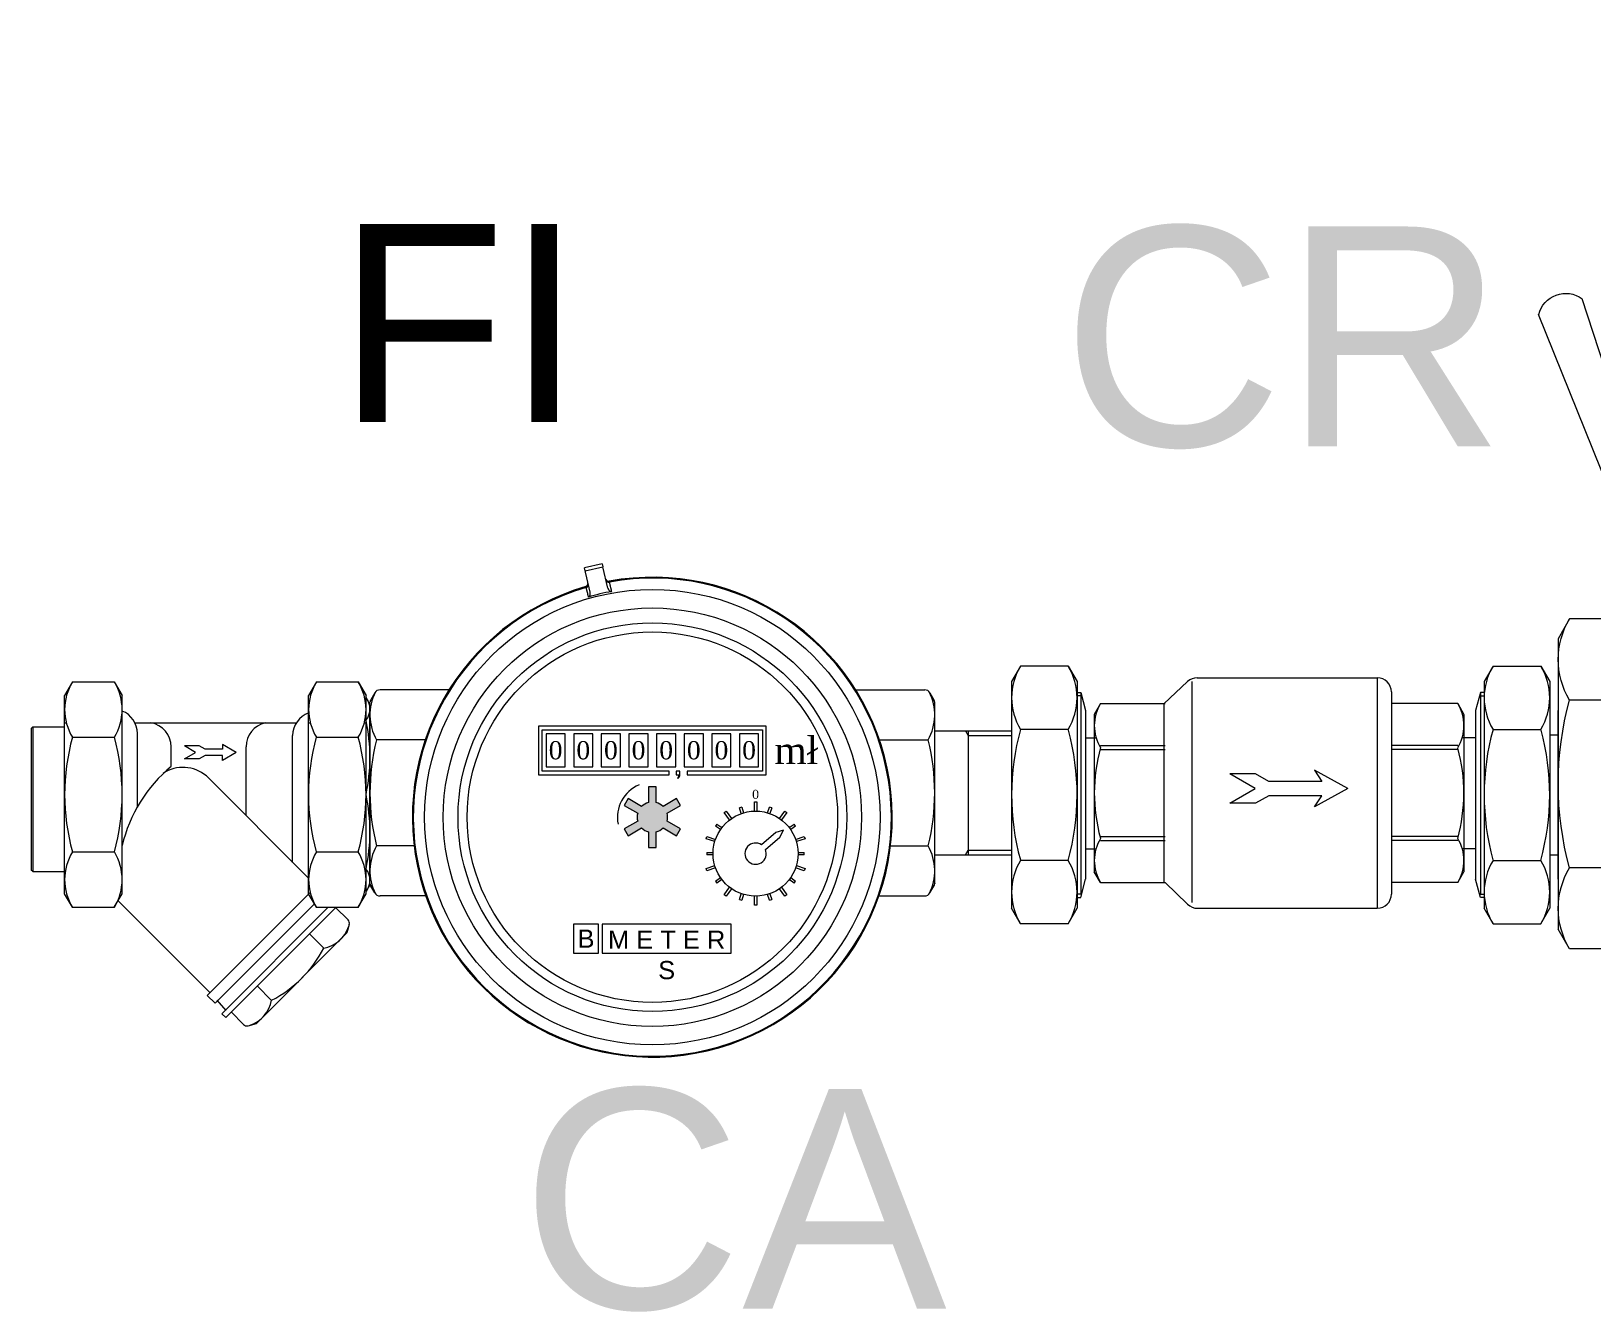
# Model space of a CAD drawing. Header units: millimetres. Extents: x 0 to 53377, y 0 to 36189.
# Drawn here: x 39869 to 40579, y 30109 to 30692 of the extents above; entities that cross this region are included whole.
import ezdxf

# ---------------------------------------------------------------- set-up
doc = ezdxf.new("R2010")
doc.units = ezdxf.units.MM
doc.linetypes.add('AM_ISO08W050', pattern=[18, 12, -1.5, 3, -1.5])
doc.layers.add('SAN-MC-TEXT', color=7, linetype='Continuous')
doc.layers.add('SAN-MC-VALVE', color=7, linetype='Continuous', lineweight=5)
doc.styles.get("Standard").update_dxf_attribs({"font": 'arial.ttf'})

# ---------------------------------------------------------------- blocks, each defined once
blk = doc.blocks.new('filtru')
at = {"layer": 'SAN-MC-VALVE', "linetype": 'Continuous', "lineweight": 5}
for p, q in [((53982.5, 150235.5), (53977.4, 150226.7)), ((53982.5, 150235.5), (54009.7, 150235.5)), ((54009.7, 150235.5), (54014.8, 150226.7)), ((54141.1, 150235.5), (54136.1, 150226.7)), ((54141.1, 150235.5), (54168.3, 150235.5)), ((54168.3, 150235.5), (54173.4, 150226.7)), ((53977.4, 150097.7), (53977.4, 150226.7)), ((54014.8, 150097.7), (54014.8, 150226.7)), ((54136.1, 150097.7), (54136.1, 150226.7)), ((54173.4, 150097.7), (54173.4, 150226.7)), ((54136.1, 150215.3), (54136.1, 150215.3)), ((53956.7, 150206.2), (53955.7, 150205.2)), ((53955.7, 150205.2), (53955.7, 150113.1)), ((53956.7, 150206.2), (53956.7, 150112.1)), ((53956.7, 150206.2), (53977.4, 150206.2)), ((53977.4, 150208.9), (53978.5, 150208.9)), ((54023.1, 150208.9), (54128.1, 150208.9)), ((54136.1, 150208.9), (54137.2, 150208.9)), ((54172.3, 150208.9), (54173.4, 150208.9)), ((53982.5, 150199.5), (54009.7, 150199.5)), ((54024.7, 150154.1), (54024.7, 150202)), ((54125.7, 150118.1), (54125.7, 150200.6)), ((54141.1, 150199.5), (54168.3, 150199.5)), ((54046.7, 150180.6), (54046.7, 150193.3)), ((54095.4, 150148.5), (54095.4, 150193.3)), ((53982.5, 150124.9), (54009.7, 150124.9)), ((54141.1, 150124.9), (54168.3, 150124.9)), ((53956.7, 150112.1), (53955.7, 150113.1)), ((53956.7, 150112.1), (53977.4, 150112.1)), ((53982.5, 150088.9), (53977.4, 150097.7)), ((54009.7, 150088.9), (54014.8, 150097.7)), ((54141.1, 150088.9), (54136.1, 150097.7)), ((54168.3, 150088.9), (54173.4, 150097.7)), ((53982.5, 150088.9), (54009.7, 150088.9)), ((54141.1, 150088.9), (54168.3, 150088.9)), ((54161.7, 150080.7), (54153.5, 150088.8)), ((54102.2, 150013.4), (54161, 150072.2)), ((54162.5, 150077.7), (54161, 150072.2)), ((54145.9, 150062.4), (54136.5, 150071.8)), ((54112, 150028.4), (54102.6, 150037.9)), ((54076.4, 150028.5), (54082.3, 150021.7)), ((54093.7, 150012.7), (54085.6, 150020.9)), ((54096.7, 150011.9), (54102.2, 150013.4))]:
    blk.add_line(p, q, dxfattribs=at)
at = {"layer": 'SAN-MC-VALVE', "lineweight": 5}
for p, q in [((54080, 150194.8), (54080, 150191.7)), ((54089, 150189.6), (54080, 150194.8)), ((54062.6, 150189.6), (54055.4, 150193.8)), ((54065, 150193.8), (54055.4, 150193.8)), ((54055.4, 150185.5), (54062.6, 150189.6)), ((54065, 150185.5), (54055.4, 150185.5)), ((54068.7, 150191.7), (54065, 150193.8)), ((54068.7, 150187.6), (54065, 150185.5)), ((54080, 150191.7), (54068.7, 150191.7)), ((54080, 150187.6), (54068.7, 150187.6)), ((54089, 150189.6), (54080, 150184.4)), ((54080, 150184.4), (54080, 150187.6))]:
    blk.add_line(p, q, dxfattribs=at)
at = {"layer": 'SAN-MC-VALVE', "linetype": 'Continuous', "lineweight": 5}
for points in [[(54136.1, 150107.8), (54069.6, 150174.3)], [(54012, 150093.3), (54072, 150033.3)], [(54137.1, 150098.5), (54070.2, 150031.6), (54075.2, 150026.5), (54139.9, 150091.2)], [(54148.8, 150088.9), (54079.6, 150019.7), (54082.2, 150017.2), (54153.9, 150088.9)]]:
    blk.add_lwpolyline(points, dxfattribs=at)
for centre, radius, start, end in [((54012, 150217.5), 34.6, 148.5878, 211.4122), ((53980.2, 150217.5), 34.6, 328.5878, 31.4122), ((54170.7, 150217.5), 34.6, 148.5878, 211.4122), ((54138.8, 150217.5), 34.6, 328.5878, 31.4122), ((54009.1, 150202), 15.6, 0, 68.7818), ((54141.3, 150200.6), 15.6, 109.3511, 180), ((54030.8, 150193.2), 15.9, 0.5631, 80.4196), ((54111.8, 150193), 16.4, 104.1951, 178.7722), ((54116.9, 150162.2), 139.5, 164.5036, 195.4964), ((53875.3, 150162.2), 139.5, 344.5036, 15.4964), ((54275.5, 150162.2), 139.5, 164.5036, 195.4964), ((54033.9, 150162.2), 139.5, 344.5036, 15.4964), ((54109.5, 150106), 97.5, 130.1157, 166.331), ((54054.5, 150156.6), 23.3, 49.7083, 124.1112), ((54012, 150106.9), 34.6, 148.5878, 211.4122), ((53980.2, 150106.9), 34.6, 328.5878, 31.4122), ((54170.7, 150106.9), 34.6, 148.5878, 211.4122), ((54138.8, 150106.9), 34.6, 328.5878, 31.4122), ((54142, 150083.3), 21.3, 280.6158, 340.6158), ((54159.5, 150078.5), 3.11, 345, 45), ((54075.4, 150099), 79.5, 297.412, 332.588), ((54091.1, 150032.4), 21.3, 289.3842, 349.3842), ((54095.9, 150014.9), 3.11, 225, 285)]:
    blk.add_arc(centre, radius, start, end, dxfattribs=at)
blk = doc.blocks.new('MAN.')
at = {"layer": 'SAN-MC-VALVE', "lineweight": 5}
h = blk.add_hatch(color=1, dxfattribs=at)
edge = h.paths.add_edge_path()
edge.add_arc((-74.8, 422.7), 9.53, 98.3516, 186.7188)
edge.add_line((-84.3, 421.6), (-124.5, 382.1))
edge.add_arc((-123.8, 381.5), 0.929, 140.6187, 317.9808)
edge.add_line((-123.1, 380.9), (-80.4, 417))
edge.add_arc((-78.1, 425.7), 9.05, 255.5699, 348.5337)
edge.add_arc((-55.8, 415.4), 15.9, 101.1321, 147.5393, ccw=False)
edge.add_line((-58.9, 431), (-55.5, 431.9))
edge.add_arc((-56.6, 443.7), 11.8, 275.2597, 355.2629)
edge.add_arc((-59.9, 439.8), 15.3, 10.7132, 69.2213)
edge.add_arc((-56.8, 444.2), 10.3, 76.9038, 172.4916)
edge.add_line((-67, 445.5), (-68.9, 440.5))
edge.add_arc((-86.8, 448.7), 19.7, 302.7102, 335.3468, ccw=False)
for p, q in [((-95.4, 522.4), (-94.1, 515.3)), ((-91, 523.1), (-90, 515.9)), ((-86.5, 523.6), (-85.9, 516.4)), ((-82.1, 523.9), (-81.8, 516.7)), ((-77.6, 524), (-77.6, 509.5)), ((-73.2, 523.9), (-73.5, 516.7)), ((-68.7, 523.6), (-69.4, 516.4)), ((-64.3, 523.1), (-65.3, 515.9)), ((-59.9, 522.4), (-61.2, 515.3)), ((-124.7, 512.2), (-121.2, 505.8)), ((-120.7, 514.2), (-114.4, 501.1)), ((-116.7, 516), (-113.8, 509.4)), ((-112.5, 517.7), (-110, 510.9)), ((-108.3, 519.2), (-106.1, 512.3)), ((-104, 520.4), (-102.1, 513.5)), ((-96.5, 507.4), (-99.7, 521.5)), ((-58.8, 507.4), (-55.5, 521.5)), ((-51.2, 520.4), (-53.2, 513.5)), ((-47, 519.2), (-49.2, 512.3)), ((-42.8, 517.7), (-45.3, 510.9)), ((-38.6, 516), (-41.5, 509.4)), ((-34.6, 514.2), (-40.9, 501.1)), ((-30.6, 512.2), (-34, 505.8)), ((-139.5, 502.4), (-130.5, 491)), ((-136, 505.1), (-131.7, 499.2)), ((-132.3, 507.6), (-128.3, 501.6)), ((-128.6, 510), (-124.8, 503.8)), ((-26.7, 510), (-30.4, 503.8)), ((-23, 507.6), (-26.9, 501.6)), ((-15.7, 502.4), (-24.8, 491)), ((-19.3, 505.1), (-23.6, 499.2)), ((-152.4, 490.1), (-146.9, 485.3)), ((-149.4, 493.4), (-144.1, 488.4)), ((-146.2, 496.5), (-141.2, 491.3)), ((-142.9, 499.5), (-138.2, 494.1)), ((-12.3, 499.5), (-17.1, 494.1)), ((-9, 496.5), (-14, 491.3)), ((-5.9, 493.4), (-11.1, 488.4)), ((-2.9, 490.1), (-8.3, 485.3)), ((-160.5, 479.4), (-154.4, 475.5)), ((-157.9, 483.1), (-152.1, 478.8)), ((-155.2, 486.7), (-143.9, 477.6)), ((-100.2, 484), (-81.9, 431.1)), ((-98.6, 484.9), (-76.2, 433.1)), ((0, 486.7), (-11.4, 477.6)), ((2.7, 483.1), (-3.2, 478.8)), ((5.2, 479.4), (-0.8, 475.5)), ((-167.1, 467.8), (-154, 461.5)), ((-165, 471.8), (-158.7, 468.4)), ((-162.9, 475.7), (-156.6, 472)), ((11.8, 467.8), (-1.3, 461.5)), ((7.6, 475.7), (1.4, 472)), ((9.8, 471.8), (3.4, 468.4)), ((-172, 455.4), (-165.2, 453.2)), ((-170.6, 459.6), (-163.8, 457.1)), ((-168.9, 463.8), (-162.3, 460.9)), ((13.6, 463.8), (7, 460.9)), ((15.3, 459.6), (8.5, 457.1)), ((16.8, 455.4), (9.9, 453.2)), ((-174.4, 446.8), (-160.3, 443.6)), ((-173.3, 451.2), (-166.3, 449.2)), ((19.1, 446.8), (5, 443.6)), ((18.1, 451.2), (11.1, 449.2)), ((-176.5, 433.7), (-169.3, 433)), ((-176, 438.1), (-168.8, 437.1)), ((-175.3, 442.5), (-168.2, 441.2)), ((20, 442.5), (12.9, 441.2)), ((20.7, 438.1), (13.5, 437.1)), ((21.2, 433.7), (14, 433)), ((-176.9, 424.8), (-162.4, 424.8)), ((-176.8, 429.2), (-169.6, 428.9)), ((21.6, 424.8), (7.1, 424.8)), ((21.5, 429.2), (14.3, 428.9)), ((-176.8, 420.3), (-169.6, 420.6)), ((-176.5, 415.9), (-169.3, 416.5)), ((-176, 411.4), (-168.8, 412.4)), ((-64.1, 411.9), (-60.2, 408.3)), ((20.7, 411.4), (13.5, 412.4)), ((21.2, 415.9), (14, 416.5)), ((21.5, 420.3), (14.3, 420.6)), ((-175.3, 407), (-168.2, 408.3)), ((-174.4, 402.7), (-160.3, 405.9)), ((-173.3, 398.4), (-166.3, 400.3)), ((-76.6, 406), (-77, 402.5)), ((19.1, 402.7), (5, 405.9)), ((18.1, 398.4), (11.1, 400.3)), ((20, 407), (12.9, 408.3)), ((-172, 394.1), (-165.2, 396.3)), ((-170.6, 389.9), (-163.8, 392.4)), ((15.3, 389.9), (8.5, 392.4)), ((16.8, 394.1), (9.9, 396.3)), ((-162.3, 388.6), (-168.9, 385.7)), ((-160.5, 384.8), (-167.1, 381.7)), ((-158.7, 381.2), (-165.1, 377.7)), ((-160.5, 384.8), (-153.2, 388.3)), ((5.3, 384.8), (-2.1, 388.3)), ((3.4, 381.2), (9.8, 377.7)), ((5.3, 384.8), (11.8, 381.7)), ((7, 388.6), (13.6, 385.7)), ((-156.6, 377.6), (-162.9, 373.9)), ((-154.5, 374.2), (-160.5, 370.2)), ((-152.1, 370.7), (-157.9, 366.4)), ((-143.9, 371.9), (-155.2, 362.9)), ((-11.4, 371.9), (0, 362.9)), ((-3.2, 370.7), (2.7, 366.4)), ((-0.7, 374.2), (5.3, 370.2)), ((1.4, 377.6), (7.6, 373.9)), ((9, 217.9), (50.5, 345.1)), ((31.4, 209.8), (81.4, 333.9)), ((-95.9, 316.3), (-95.9, 294.2)), ((-95.9, 316.3), (-57.2, 294.2)), ((-57.2, 316.3), (-95.9, 294.2)), ((-57.3, 293.9), (-57.2, 316.3)), ((-96.7, 289.8), (-96.7, 286.3)), ((-96.7, 289.8), (-56.3, 289.8)), ((-95.9, 294.2), (-57.2, 294.2)), ((-92.8, 294.2), (-92.8, 289.8)), ((-60.2, 294.3), (-60.2, 289.8)), ((-56.3, 289.8), (-56.3, 286.3)), ((-99.5, 286.3), (-53.1, 286.3)), ((-99.5, 286.3), (-99.5, 279.1)), ((-53.1, 286.3), (-53.1, 279.1)), ((-99.7, 239), (-99.7, 222)), ((-51.9, 239), (-51.9, 222)), ((-30.1, 178.4), (-30.1, 228.5)), ((-30.1, 217), (-18.4, 217)), ((-10.5, 217.8), (3.2, 213.1)), ((-30.1, 190.1), (-18.4, 190.1)), ((2.6, 194.1), (-10.5, 190.2)), ((-99.7, 182), (-99.7, 165)), ((-51.9, 182), (-51.9, 165)), ((-99.7, 165), (-51.9, 165)), ((-91, 134.8), (-91, 148.1)), ((-60.5, 134.8), (-60.5, 148.1)), ((-104.2, 134.8), (-47.4, 134.8)), ((-94.6, 135.3), (-94.6, 129.9)), ((-57.6, 134.9), (-57.6, 129.6)), ((-97.1, 129.5), (-97.1, 123)), ((-97.1, 129.5), (-55.2, 129.5)), ((-97.1, 123), (-55.2, 123)), ((-55.2, 129.5), (-55.2, 123))]:
    blk.add_line(p, q, dxfattribs=at)
at = {"layer": 'SAN-MC-VALVE', "linetype": 'Continuous', "lineweight": 5}
for p, q in [((-203.9, 117.3), (-212, 103.3)), ((-203.9, 117.3), (-160.4, 117.3)), ((-160.4, 117.3), (-152.3, 103.3)), ((15.9, 117.3), (7.7, 103.3)), ((15.9, 117.3), (59.4, 117.3)), ((59.4, 117.3), (67.5, 103.3)), ((-212, 103.3), (-212, -103.3)), ((-152.3, 103.3), (-152.3, -103.3)), ((7.7, 103.3), (7.7, -103.3)), ((67.5, 103.3), (67.5, -103.3)), ((4.4, 93.3), (0, 76.9)), ((3.6, 90.3), (7.7, 90.3)), ((4.4, 93.3), (4.4, -90.3)), ((7.7, 93.3), (4.4, 93.3)), ((0, 76.9), (0, -76.9)), ((9.3, 75.3), (4.4, 75.3)), ((-203.9, 59.6), (-160.4, 59.6)), ((15.9, 59.6), (59.4, 59.6)), ((-203.9, -59.6), (-160.4, -59.6)), ((15.9, -59.6), (59.4, -59.6)), ((4.4, -93.3), (0, -76.9)), ((9.3, -75.3), (4.4, -75.3)), ((3.6, -90.3), (7.7, -90.3)), ((7.7, -93.3), (4.4, -93.3)), ((-203.9, -117.3), (-212, -103.3)), ((-160.4, -117.3), (-152.3, -103.3)), ((15.9, -117.3), (7.7, -103.3)), ((59.4, -117.3), (67.5, -103.3)), ((-203.9, -117.3), (-160.4, -117.3)), ((15.9, -117.3), (59.4, -117.3))]:
    blk.add_line(p, q, dxfattribs=at)
at = {"layer": 'SAN-MC-VALVE'}
for p, q in [((-109.7, 75.3), (-152.3, 75.3)), ((0, 75.3), (-42.6, 75.3)), ((0, -75.3), (-152.3, -75.3))]:
    blk.add_line(p, q, dxfattribs=at)
at = {"layer": 'SAN-MC-VALVE', "lineweight": 5}
for points in [[(33, 424.8), (32.6, 434.7), (31.3, 444.5), (29.1, 454.2), (26, 463.6), (22.1, 472.8), (17.4, 481.5), (11.9, 489.8), (5.7, 497.6), (-1.2, 504.8), (-8.6, 511.3), (-16.7, 517.1), (-25.2, 522.2), (-34.1, 526.5), (-43.4, 530), (-53, 532.7), (-62.8, 534.4), (-72.7, 535.3), (-82.6, 535.3), (-92.5, 534.4), (-102.3, 532.7), (-111.8, 530), (-121.1, 526.5), (-130.1, 522.2), (-138.6, 517.1), (-146.6, 511.3), (-154.1, 504.8), (-161, 497.6), (-167.2, 489.8), (-172.6, 481.5), (-177.4, 472.8), (-181.3, 463.6), (-184.3, 454.2), (-186.5, 444.5), (-187.9, 434.7), (-188.3, 424.8), (-187.9, 414.8), (-186.5, 405), (-184.3, 395.3), (-181.3, 385.9), (-177.4, 376.7), (-172.6, 368), (-167.2, 359.7), (-161, 351.9), (-154.1, 344.8), (-146.6, 338.2), (-138.6, 332.4), (-130.1, 327.3), (-121.1, 323), (-111.8, 319.5), (-102.3, 316.9), (-92.5, 315.1), (-82.6, 314.2), (-72.7, 314.2), (-62.8, 315.1), (-53, 316.9), (-43.4, 319.5), (-34.1, 323), (-25.2, 327.3), (-16.7, 332.4), (-8.6, 338.2), (-1.2, 344.8), (5.7, 351.9), (11.9, 359.7), (17.4, 368), (22.1, 376.7), (26, 385.9), (29.1, 395.3), (31.3, 405), (32.6, 414.8)], [(-108.2, 271), (-44.4, 271), (-44.4, 279.1), (-108.2, 279.1)]]:
    blk.add_lwpolyline(points, close=True, dxfattribs=at)
for points in [[(-104.4, 271), (-104.4, 239), (-47.2, 239), (-47.2, 271)], [(-18.4, 228.5), (-30.1, 228.5)], [(-15.4, 183.4), (-15.4, 224.5)], [(-99.7, 182), (-104.8, 182), (-104.8, 222), (-99.7, 222)], [(-54, 220.8), (-30.1, 220.8)], [(-15.4, 217.8), (-10.5, 217.8), (-10.5, 190.2), (-15.4, 190.2)], [(-30.1, 185.5), (-54, 185.5)], [(-30.1, 178.4), (-18.4, 178.4)], [(-93.5, 151.4), (-93.5, 162.5), (-58.7, 162.5), (-58.7, 151.4)], [(-104.2, 134.8), (-104.2, 148.1)], [(-98.5, 151.4), (-51.9, 151.4)], [(-47.4, 148.1), (-47.4, 134.8)], [(-94, 123), (-109.7, 75.3)], [(-58.2, 123), (-42.6, 75.3)]]:
    blk.add_lwpolyline(points, dxfattribs=at)
for centre, radius in [((-77.6, 424.8), 106.4), ((-77.6, 424.8), 99.3), ((-75.1, 203.1), 10.7)]:
    blk.add_circle(centre, radius, dxfattribs=at)
for centre, radius, start, end in [((-99.3, 484.2), 0.971, 45.0621, 191.2661), ((-74.6, 425.9), 9.05, 144.4342, 237.398), ((-78.6, 423.8), 9.53, 347.216, 75.5832), ((-92.3, 408.8), 15.9, 349.9965, 36.4037), ((-50, 425.7), 19.7, 191.5746, 224.2112), ((-65.6, 399.3), 11.8, 164.124, 244.1272), ((-65.1, 399.3), 10.3, 325.7682, 61.356), ((-68, 403.8), 15.3, 259.5776, 318.0857), ((62.1, 329.1), 19.8, 13.991, 126.009), ((-75.1, 203.1), 38.9, 26.9874, 53.4243), ((-75.1, 203.1), 38.9, 129.2376, 230.7624), ((-22, 222.8), 6.81, 302.1374, 57.8626), ((-75.8, 288.7), 70.9, 250.3246, 289.6754), ((-47.6, 203.5), 32.1, 335.2225, 24.7775), ((16.3, 203.1), 16.4, 116.3085, 23.6915), ((-22.5, 184.2), 7.17, 305.5529, 54.4471), ((-75.8, 129), 58.1, 65.7479, 114.2521), ((-75.1, 203.1), 38.9, 306.5757, 333.0126), ((-97.6, 143.4), 8.12, 35.5529, 144.4471), ((-75.7, 115), 36.4, 65.2225, 114.7775), ((-53.9, 144), 7.71, 32.1374, 147.8626), ((-76.1, 94), 38.4, 209.1721, 330.8279)]:
    blk.add_arc(centre, radius, start, end, dxfattribs=at)
at = {"layer": 'SAN-MC-VALVE', "linetype": 'Continuous', "lineweight": 5}
for centre, radius, start, end in [((-156.7, 88.5), 55.3, 148.5878, 211.4122), ((-207.6, 88.5), 55.3, 328.5878, 31.4122), ((63.1, 88.5), 55.3, 148.5878, 211.4122), ((12.1, 88.5), 55.3, 328.5878, 31.4122), ((11.1, 0), 223.1, 164.5036, 195.4964), ((-375.4, 0), 223.1, 344.5036, 15.4964), ((230.9, 0), 223.1, 164.5036, 195.4964), ((-155.7, 0), 223.1, 344.5036, 15.4964), ((-156.7, -88.5), 55.3, 148.5878, 211.4122), ((-207.6, -88.5), 55.3, 328.5878, 31.4122), ((63.1, -88.5), 55.3, 148.5878, 211.4122), ((12.1, -88.5), 55.3, 328.5878, 31.4122)]:
    blk.add_arc(centre, radius, start, end, dxfattribs=at)
at = {"layer": 'SAN-MC-VALVE', "lineweight": 5, "attachment_point": 1}
for s, insert, char_height, width in [('{\\fArial|b0|i0|c0|p34;4}', (-114, 494.5), 16.362, 43.501), ('{\\fArial|b0|i0|c0|p34;6}', (-52.2, 493.3), 16.362, 43.501), ('{\\fArial|b0|i0|c0|p34;2}', (-153.4, 453), 16.362, 43.501), ('{\\fArial|b0|i0|c0|p34;8}', (-13.4, 446.1), 16.362, 43.501), ('{\\fArial|b0|i0|c0|p34;0}', (-139.3, 380.2), 16.362, 43.501), ('{\\fArial|b0|i0|c0|p34;mH2O}', (-88.5, 381.4), 8.294, 37.137), ('{\\fArial|b0|i0|c0|p34;10}', (-39.6, 384), 16.362, 43.501), ('{\\fArial|b0|i0|c0|p34;x10=kPa}', (-95.2, 366.8), 8.294, 37.137)]:
    blk.add_mtext(s, dxfattribs=dict(at, insert=insert, char_height=char_height, width=width))

msp = doc.modelspace()

# ---------------------------------------------------------------- hatches: boundary and pattern name
at = {"layer": 'SAN-MC-VALVE', "lineweight": 5}
h = msp.add_hatch(color=5, dxfattribs=at)
h.dxf.hatch_style = 1
h.paths.add_polyline_path([(40164.2, 30339.51), (40162.4, 30342.63), (40156.21, 30339.05, 0.131031), (40153.13, 30340.83), (40153.13, 30347.98), (40149.53, 30347.98), (40149.53, 30340.83, 0.131031), (40146.45, 30339.05), (40140.25, 30342.63), (40138.46, 30339.51), (40144.65, 30335.94, 0.131031), (40144.65, 30332.38), (40138.46, 30328.8), (40140.25, 30325.69), (40146.45, 30329.26, 0.131031), (40149.53, 30327.48), (40149.53, 30320.33), (40153.13, 30320.33), (40153.13, 30327.48, 0.131031), (40156.21, 30329.26), (40162.4, 30325.69), (40164.2, 30328.8), (40158.01, 30332.38, 0.131031), (40158.01, 30335.94)])

# ---------------------------------------------------------------- linework, layer by layer
at = {"layer": 'SAN-MC-VALVE', "color": 7, "linetype": 'AM_ISO08W050', "lineweight": 5}
for q in [(40120.42, 30447.6, 7040), (40128.81, 30448.15, 7040)]:
    msp.add_line((40128.49, 30449.5, 7040), q, dxfattribs=at)
at = {"layer": 'SAN-MC-VALVE', "color": 7, "lineweight": 5}
for p, q in [((40120.74, 30446.25, 7040), (40128.81, 30448.15, 7040)), ((40131.08, 30438.47, 7040), (40128.81, 30448.15, 7040)), ((40123.01, 30436.58, 7040), (40120.42, 30447.6, 7040)), ((40058.78, 30392.14, 7040), (40027.35, 30392.14, 7040)), ((40243.87, 30392.14, 7040), (40275.31, 30392.14, 7040)), ((40022.76, 30303.96, 7040), (40022.76, 30386.47, 7040)), ((40024.95, 30390.76, 7040), (40023.14, 30387.61, 7040)), ((40277.7, 30390.76, 7040), (40279.52, 30387.61, 7040)), ((40279.89, 30303.96, 7040), (40279.89, 30386.47, 7040)), ((40279.89, 30373.42, 7040), (40314.87, 30373.42, 7040)), ((40293.9, 30373.42, 7040), (40295.1, 30371.34, 7040)), ((40295.1, 30373.42, 7040), (40295.1, 30317.01, 7040)), ((40295.1, 30371.34, 7040), (40314.87, 30371.34, 7040)), ((40047.93, 30369.32, 7040), (40025.75, 30369.32, 7040)), ((40254.72, 30369.32, 7040), (40276.9, 30369.32, 7040)), ((40184.07, 30336.26, 7040), (40184.96, 30336.91, 7040)), ((40186.51, 30332.89, 7040), (40184.07, 30336.26, 7040)), ((40184.96, 30336.91, 7040), (40187.41, 30333.54, 7040)), ((40192.02, 30338.77, 7040), (40190.97, 30338.43, 7040)), ((40191.83, 30335.8, 7040), (40190.97, 30338.43, 7040)), ((40192.02, 30338.77, 7040), (40192.88, 30336.14, 7040)), ((40197.78, 30341.07, 7040), (40198.88, 30341.07, 7040)), ((40197.78, 30336.91, 7040), (40197.78, 30341.07, 7040)), ((40198.88, 30341.07, 7040), (40198.88, 30336.91, 7040)), ((40203.78, 30336.14, 7040), (40204.64, 30338.77, 7040)), ((40205.69, 30338.43, 7040), (40204.64, 30338.77, 7040)), ((40205.69, 30338.43, 7040), (40204.83, 30335.8, 7040)), ((40209.25, 30333.54, 7040), (40211.7, 30336.91, 7040)), ((40212.59, 30336.26, 7040), (40210.15, 30332.89, 7040)), ((40211.7, 30336.91, 7040), (40212.59, 30336.26, 7040)), ((40180.76, 30331.02, 7040), (40180.11, 30330.12, 7040)), ((40182.35, 30328.49, 7040), (40180.11, 30330.12, 7040)), ((40180.76, 30331.02, 7040), (40183, 30329.39, 7040)), ((40213.66, 30329.39, 7040), (40215.9, 30331.02, 7040)), ((40216.55, 30330.12, 7040), (40214.31, 30328.49, 7040)), ((40216.55, 30330.12, 7040), (40215.9, 30331.02, 7040)), ((40042.9, 30321.11, 7040), (40025.75, 30321.11, 7040)), ((40175.81, 30324.3, 7040), (40176.15, 30325.36, 7040)), ((40179.76, 30323.02, 7040), (40175.81, 30324.3, 7040)), ((40176.15, 30325.36, 7040), (40180.1, 30324.07, 7040)), ((40216.56, 30324.07, 7040), (40220.51, 30325.36, 7040)), ((40220.85, 30324.3, 7040), (40216.9, 30323.02, 7040)), ((40220.51, 30325.36, 7040), (40220.85, 30324.3, 7040)), ((40259.76, 30321.11, 7040), (40276.9, 30321.11, 7040)), ((40176.21, 30318.12, 7040), (40176.21, 30317.01, 7040)), ((40176.21, 30318.12, 7040), (40178.98, 30318.12, 7040)), ((40178.98, 30317.01, 7040), (40176.21, 30317.01, 7040)), ((40217.68, 30318.12, 7040), (40220.45, 30318.12, 7040)), ((40220.45, 30317.01, 7040), (40217.68, 30317.01, 7040)), ((40220.45, 30317.01, 7040), (40220.45, 30318.12, 7040)), ((40279.89, 30317.01, 7040), (40314.87, 30317.01, 7040)), ((40293.9, 30317.01, 7040), (40295.1, 30319.09, 7040)), ((40295.1, 30319.09, 7040), (40314.87, 30319.09, 7040)), ((40175.81, 30310.83, 7040), (40179.76, 30312.12, 7040)), ((40176.15, 30309.78, 7040), (40175.81, 30310.83, 7040)), ((40180.1, 30311.06, 7040), (40176.15, 30309.78, 7040)), ((40180.11, 30305.01, 7040), (40182.35, 30306.64, 7040)), ((40214.31, 30306.64, 7040), (40216.55, 30305.01, 7040)), ((40220.51, 30309.78, 7040), (40216.56, 30311.06, 7040)), ((40216.9, 30312.12, 7040), (40220.85, 30310.83, 7040)), ((40220.85, 30310.83, 7040), (40220.51, 30309.78, 7040)), ((40024.95, 30299.67, 7040), (40023.14, 30302.83, 7040)), ((40180.11, 30305.01, 7040), (40180.76, 30304.12, 7040)), ((40183, 30305.75, 7040), (40180.76, 30304.12, 7040)), ((40184.07, 30298.88, 7040), (40186.51, 30302.24, 7040)), ((40184.96, 30298.23, 7040), (40184.07, 30298.88, 7040)), ((40187.41, 30301.59, 7040), (40184.96, 30298.23, 7040)), ((40190.97, 30296.7, 7040), (40191.83, 30299.34, 7040)), ((40192.88, 30299, 7040), (40192.02, 30296.36, 7040)), ((40204.64, 30296.36, 7040), (40203.78, 30299, 7040)), ((40204.83, 30299.34, 7040), (40205.69, 30296.7, 7040)), ((40211.7, 30298.23, 7040), (40209.25, 30301.59, 7040)), ((40210.15, 30302.24, 7040), (40212.59, 30298.88, 7040)), ((40212.59, 30298.88, 7040), (40211.7, 30298.23, 7040)), ((40215.9, 30304.12, 7040), (40213.66, 30305.75, 7040)), ((40215.9, 30304.12, 7040), (40216.55, 30305.01, 7040)), ((40277.7, 30299.67, 7040), (40279.52, 30302.83, 7040)), ((40048.18, 30298.29, 7040), (40027.35, 30298.29, 7040)), ((40190.97, 30296.7, 7040), (40192.02, 30296.36, 7040)), ((40197.78, 30294.07, 7040), (40197.78, 30298.22, 7040)), ((40198.88, 30294.07, 7040), (40197.78, 30294.07, 7040)), ((40198.88, 30298.22, 7040), (40198.88, 30294.07, 7040)), ((40204.64, 30296.36, 7040), (40205.69, 30296.7, 7040)), ((40254.48, 30298.29, 7040), (40275.31, 30298.29, 7040))]:
    msp.add_line(p, q, dxfattribs=at)
at = {"layer": 'SAN-MC-VALVE', "linetype": 'Continuous', "lineweight": 5}
for p, q in [((40318.92, 30402.97, 7040), (40314.87, 30395.94, 7040)), ((40340.67, 30402.97, 7040), (40318.92, 30402.97, 7040)), ((40340.67, 30402.97, 7040), (40344.73, 30395.94, 7040)), ((40534.06, 30402.97, 7040), (40530.01, 30395.94, 7040)), ((40534.06, 30402.97, 7040), (40555.81, 30402.97, 7040)), ((40555.81, 30402.97, 7040), (40559.87, 30395.94, 7040)), ((40314.87, 30395.94, 7040), (40314.87, 30292.68, 7040)), ((40344.73, 30395.94, 7040), (40344.73, 30292.68, 7040)), ((40384.14, 30385.79, 7040), (40395.03, 30395.89, 7040)), ((40396.89, 30395.91, 7040), (40396.89, 30295.25, 7040)), ((40399.41, 30397.61, 7040), (40481.37, 30397.61, 7040)), ((40481.37, 30397.61, 7040), (40481.37, 30292.69, 7040)), ((40530.01, 30395.94, 7040), (40530.01, 30292.68, 7040)), ((40559.87, 30395.94, 7040), (40559.87, 30292.68, 7040)), ((40022.77, 30385.5, 7040), (40020.97, 30388.61, 7040)), ((40344.73, 30390.96, 7040), (40346.39, 30390.96, 7040)), ((40346.79, 30389.47, 7040), (40344.73, 30389.47, 7040)), ((40346.39, 30390.96, 7040), (40346.39, 30299.14, 7040)), ((40346.39, 30390.96, 7040), (40348.6, 30382.74, 7040)), ((40355.36, 30385.84, 7040), (40352.55, 30380.96, 7040)), ((40355.33, 30385.79, 7040), (40355.33, 30385.79, 7040)), ((40355.36, 30385.84, 7040), (40384.76, 30385.84, 7040)), ((40384.14, 30385.79, 7040), (40384.14, 30304.52, 7040)), ((40487.81, 30391.17, 7040), (40487.81, 30299.13, 7040)), ((40517.98, 30385.84, 7040), (40487.83, 30385.84, 7040)), ((40517.98, 30385.84, 7040), (40520.8, 30380.96, 7040)), ((40528.34, 30390.96, 7040), (40526.13, 30382.74, 7040)), ((40527.94, 30389.47, 7040), (40530.01, 30389.47, 7040)), ((40528.34, 30390.96, 7040), (40528.34, 30299.14, 7040)), ((40530.01, 30390.96, 7040), (40528.34, 30390.96, 7040)), ((40348.6, 30382.74, 7040), (40348.6, 30305.88, 7040)), ((40352.55, 30380.96, 7040), (40352.55, 30309.34, 7040)), ((40520.8, 30380.96, 7040), (40520.8, 30309.34, 7040)), ((40526.13, 30382.74, 7040), (40526.13, 30305.88, 7040)), ((40563.5, 30382.74, 7040), (40563.5, 30305.88, 7040)), ((40340.67, 30374.12, 7040), (40318.92, 30374.12, 7040)), ((40348.6, 30370.34, 7040), (40353.35, 30370.34, 7040)), ((40526.13, 30370.34, 7040), (40520.23, 30370.34, 7040)), ((40534.06, 30374.12, 7040), (40555.81, 30374.12, 7040)), ((40559.87, 30371.58, 7040), (40563.5, 30371.58, 7040)), ((40355.36, 30366.72, 7040), (40384.76, 30366.72, 7040)), ((40355.36, 30364.93, 7040), (40384.76, 30364.93, 7040)), ((40517.98, 30366.72, 7040), (40487.83, 30366.72, 7040)), ((40517.98, 30364.93, 7040), (40487.83, 30364.93, 7040)), ((40355.36, 30325.37, 7040), (40384.76, 30325.37, 7040)), ((40355.36, 30323.58, 7040), (40384.76, 30323.58, 7040)), ((40517.98, 30325.37, 7040), (40487.83, 30325.37, 7040)), ((40517.98, 30323.58, 7040), (40487.83, 30323.58, 7040)), ((40340.67, 30314.5, 7040), (40318.92, 30314.5, 7040)), ((40348.6, 30319.77, 7040), (40353.3, 30319.77, 7040)), ((40526.13, 30319.77, 7040), (40520.23, 30319.77, 7040)), ((40534.06, 30314.5, 7040), (40555.81, 30314.5, 7040)), ((40559.87, 30317.04, 7040), (40563.5, 30317.04, 7040)), ((40355.36, 30304.46, 7040), (40352.55, 30309.34, 7040)), ((40517.98, 30304.46, 7040), (40520.8, 30309.34, 7040)), ((40022.77, 30303.38, 7040), (40020.97, 30300.27, 7040)), ((40346.79, 30299.14, 7040), (40344.73, 30299.14, 7040)), ((40346.39, 30297.65, 7040), (40348.6, 30305.88, 7040)), ((40355.36, 30304.46, 7040), (40384.76, 30304.46, 7040)), ((40384.76, 30304.46, 7040), (40395.01, 30294.51, 7040)), ((40517.98, 30304.46, 7040), (40487.83, 30304.46, 7040)), ((40528.34, 30297.65, 7040), (40526.13, 30305.88, 7040)), ((40527.94, 30299.14, 7040), (40530.01, 30299.14, 7040)), ((40318.92, 30285.65, 7040), (40314.87, 30292.68, 7040)), ((40340.67, 30285.65, 7040), (40344.73, 30292.68, 7040)), ((40344.73, 30297.65, 7040), (40346.39, 30297.65, 7040)), ((40399.5, 30292.69, 7040), (40481.37, 30292.69, 7040)), ((40530.01, 30297.65, 7040), (40528.34, 30297.65, 7040)), ((40534.06, 30285.65, 7040), (40530.01, 30292.68, 7040)), ((40555.81, 30285.65, 7040), (40559.87, 30292.68, 7040)), ((40340.67, 30285.65, 7040), (40318.92, 30285.65, 7040)), ((40534.06, 30285.65, 7040), (40555.81, 30285.65, 7040))]:
    msp.add_line(p, q, dxfattribs=at)
at = {"layer": 'SAN-MC-VALVE', "lineweight": 5}
for p, q in [((40022.77, 30383.43, 7040), (40022.77, 30305.46, 7040)), ((40425.74, 30347.17, 7040), (40414.21, 30353.83, 7040)), ((40425.99, 30353.83, 7040), (40414.21, 30353.83, 7040)), ((40431.94, 30350.4, 7040), (40425.99, 30353.83, 7040)), ((40456.08, 30350.4, 7040), (40431.94, 30350.4, 7040)), ((40452.71, 30355.5, 7040), (40456.08, 30350.4, 7040)), ((40467.92, 30347.17, 7040), (40452.71, 30355.5, 7040)), ((40414.21, 30340.51, 7040), (40425.74, 30347.17, 7040)), ((40431.94, 30343.95, 7040), (40425.99, 30340.51, 7040)), ((40456.08, 30343.95, 7040), (40431.94, 30343.95, 7040)), ((40467.92, 30347.17, 7040), (40452.71, 30338.85, 7040)), ((40452.71, 30338.85, 7040), (40456.08, 30343.95, 7040)), ((40425.99, 30340.51, 7040), (40414.21, 30340.51, 7040))]:
    msp.add_line(p, q, dxfattribs=at)
at = {"layer": 'SAN-MC-VALVE', "color": 7, "lineweight": 5}
for points in [[(40131.81, 30441.2), (40131.8, 30441.23), (40131.8, 30441.26), (40131.79, 30441.28), (40131.78, 30441.31), (40131.77, 30441.34), (40131.76, 30441.36), (40131.76, 30441.39), (40131.75, 30441.41), (40131.75, 30441.43), (40131.74, 30441.45), (40131.73, 30441.47), (40131.73, 30441.49), (40131.72, 30441.5), (40131.72, 30441.52), (40131.72, 30441.53), (40131.71, 30441.54), (40131.71, 30441.55), (40131.71, 30441.56), (40131.71, 30441.57), (40131.7, 30441.58), (40131.7, 30441.58), (40131.7, 30441.59), (40131.7, 30441.59), (40131.7, 30441.59)], [(40132.83, 30436.87), (40132.78, 30437.06), (40132.74, 30437.24), (40132.66, 30437.6), (40132.61, 30437.78), (40132.53, 30438.14), (40132.45, 30438.5), (40132.4, 30438.68), (40132.32, 30439.04), (40132.28, 30439.22), (40132.23, 30439.4), (40132.19, 30439.58), (40132.15, 30439.76), (40132.07, 30440.12), (40132.02, 30440.3), (40131.94, 30440.66), (40131.81, 30441.2)], [(40121.07, 30439.09), (40121.07, 30439.09), (40121.07, 30439.09), (40121.07, 30439.08), (40121.07, 30439.08), (40121.07, 30439.07), (40121.07, 30439.06), (40121.08, 30439.05), (40121.08, 30439.04), (40121.08, 30439.03), (40121.08, 30439.02), (40121.08, 30439), (40121.09, 30438.99), (40121.09, 30438.97), (40121.09, 30438.95), (40121.1, 30438.93), (40121.1, 30438.91), (40121.11, 30438.88), (40121.11, 30438.86), (40121.12, 30438.83), (40121.12, 30438.81), (40121.13, 30438.78), (40121.13, 30438.75), (40121.14, 30438.72), (40121.14, 30438.69)], [(40121.14, 30438.69), (40121.27, 30438.15), (40121.35, 30437.79), (40121.4, 30437.61), (40121.48, 30437.25), (40121.52, 30437.07), (40121.57, 30436.89), (40121.61, 30436.71), (40121.65, 30436.53), (40121.74, 30436.17), (40121.78, 30435.99), (40121.86, 30435.63), (40121.95, 30435.27), (40121.99, 30435.09), (40122.07, 30434.73), (40122.12, 30434.55), (40122.16, 30434.37)], [(40122.16, 30434.37), (40122.26, 30434.4), (40122.36, 30434.45), (40122.45, 30434.51), (40122.53, 30434.57), (40122.61, 30434.64), (40122.68, 30434.72), (40122.75, 30434.81), (40122.81, 30434.9), (40122.86, 30434.99), (40122.91, 30435.09), (40122.95, 30435.19), (40122.98, 30435.29), (40123.01, 30435.39), (40123.04, 30435.5), (40123.06, 30435.61), (40123.07, 30435.71), (40123.08, 30435.82), (40123.08, 30435.93), (40123.08, 30436.04), (40123.07, 30436.15), (40123.06, 30436.26), (40123.05, 30436.36), (40123.03, 30436.47), (40123.01, 30436.58)], [(40131.08, 30438.47), (40131.11, 30438.36), (40131.15, 30438.24), (40131.19, 30438.13), (40131.23, 30438.02), (40131.28, 30437.91), (40131.34, 30437.8), (40131.4, 30437.7), (40131.46, 30437.61), (40131.52, 30437.51), (40131.59, 30437.43), (40131.67, 30437.34), (40131.74, 30437.27), (40131.82, 30437.2), (40131.9, 30437.13), (40131.98, 30437.07), (40132.07, 30437.02), (40132.15, 30436.98), (40132.25, 30436.94), (40132.34, 30436.91), (40132.44, 30436.88), (40132.53, 30436.87), (40132.63, 30436.86), (40132.73, 30436.86), (40132.83, 30436.87)]]:
    msp.add_lwpolyline(points, dxfattribs=at)
at = {"layer": 'SAN-MC-VALVE', "color": 7, "lineweight": 5, "elevation": 7040}
for points in [[(40201.51, 30373.97), (40201.51, 30355.17), (40167.23, 30355.17), (40167.23, 30353.51), (40203.17, 30353.51), (40203.17, 30375.63), (40099.49, 30375.63), (40099.49, 30353.51), (40158.93, 30353.51), (40158.93, 30355.17), (40101.15, 30355.17), (40101.15, 30373.97)], [(40102.94, 30372.03), (40102.94, 30357.1), (40111.65, 30357.1), (40111.65, 30372.03)], [(40115.52, 30357.1), (40124.23, 30357.1), (40124.23, 30372.03), (40115.52, 30372.03)], [(40128.1, 30357.1), (40136.81, 30357.1), (40136.81, 30372.03), (40128.1, 30372.03)], [(40140.68, 30357.1), (40149.39, 30357.1), (40149.39, 30372.03), (40140.68, 30372.03)], [(40153.26, 30357.1), (40161.97, 30357.1), (40161.97, 30372.03), (40153.26, 30372.03)], [(40165.84, 30357.1), (40174.55, 30357.1), (40174.55, 30372.03), (40165.84, 30372.03)], [(40178.42, 30357.1), (40187.13, 30357.1), (40187.13, 30372.03), (40178.42, 30372.03)], [(40115.39, 30285.5), (40115.39, 30272.23), (40126.89, 30272.23), (40126.89, 30285.5)], [(40187.27, 30272.23), (40187.27, 30285.5), (40128.44, 30285.5), (40128.44, 30272.23)]]:
    msp.add_lwpolyline(points, close=True, dxfattribs=at)
at = {"layer": 'SAN-MC-VALVE', "color": 1, "lineweight": 5, "elevation": 7040}
msp.add_lwpolyline([(40191, 30357.1), (40199.71, 30357.1), (40199.71, 30372.03), (40191, 30372.03)], close=True, dxfattribs=at)
at = {"layer": 'SAN-MC-VALVE', "color": 7, "lineweight": 5, "elevation": 7040}
msp.add_lwpolyline([(40145.32, 30348.88, 0.360305), (40135.75, 30331)], format="xyb", dxfattribs=at)
for points in [[(40162.25, 30355.17), (40162.25, 30353.51), (40163.34, 30353.51, -0.177847), (40162.8, 30351.85), (40163.08, 30351.85, 0.19002), (40163.91, 30353.51), (40163.91, 30355.17)], [(40162.4, 30325.69), (40164.2, 30328.8), (40158.01, 30332.38, 0.131031), (40158.01, 30335.94), (40164.2, 30339.51), (40162.4, 30342.63), (40156.21, 30339.05, 0.131031), (40153.13, 30340.83), (40153.13, 30347.98), (40149.53, 30347.98), (40149.53, 30340.83, 0.131031), (40146.45, 30339.05), (40140.25, 30342.63), (40138.46, 30339.51), (40144.65, 30335.94, 0.131031), (40144.65, 30332.38), (40138.46, 30328.8), (40140.25, 30325.69), (40146.45, 30329.26, 0.131031), (40149.53, 30327.48), (40149.53, 30320.33), (40153.13, 30320.33), (40153.13, 30327.48, 0.131031), (40156.21, 30329.26)], [(40209.37, 30325.03), (40211.04, 30328.23), (40207.59, 30327.14), (40200.99, 30321.61, 6.854102), (40202.77, 30319.49)]]:
    msp.add_lwpolyline(points, format="xyb", close=True, dxfattribs=at)
at = {"layer": 'SAN-MC-VALVE', "color": 7, "lineweight": 5}
for centre, radius in [((40151.33, 30334.16, 7040), 103.68), ((40151.33, 30334.16, 7040), 95.25), ((40151.33, 30334.16, 7040), 88.47), ((40151.33, 30334.16, 7040), 84.33), ((40198.33, 30317.57, 7040), 19.35)]:
    msp.add_circle(centre, radius, dxfattribs=at)
for centre, radius, start, end in [((40151.33, 30334.16, 7040), 109.21, 106.08563, 100.35366), ((40151.33, 30334.16, 7040), 108.8, 106.10679, 100.33251), ((40131.45, 30442.95, 7040), 1.38, 193.21965, 280.35366), ((40120.69, 30440.42, 7040), 1.38, 286.08563, 13.21965), ((40151.33, 30334.16, 7040), 104.37, 100.21089, 106.2284), ((40027.35, 30389.38, 7040), 2.76, 90, 150), ((40275.31, 30389.38, 7040), 2.76, 30, 90), ((40046.04, 30380.73, 7040), 23.28, 153.42653, 209.34921), ((40014.63, 30388.07, 7040), 8.29, 348.89585, 350.3873), ((40025.53, 30386.22, 7040), 2.76, 150, 170.3873), ((40256.61, 30380.73, 7040), 23.28, 330.65079, 26.57347), ((40277.13, 30386.22, 7040), 2.76, 9.6127, 30), ((40288.03, 30388.07, 7040), 8.29, 189.6127, 191.10415), ((40121.48, 30345.22, 7040), 98.71, 165.86672, 194.23269), ((40181.18, 30345.22, 7040), 98.71, 345.86672, 14.14144), ((40046.04, 30309.7, 7040), 23.28, 150.65079, 206.57347), ((40256.61, 30309.7, 7040), 23.28, 333.42653, 29.34921), ((40014.63, 30302.36, 7040), 8.29, 9.6127, 11.10415), ((40025.53, 30304.21, 7040), 2.76, 189.6127, 210), ((40027.35, 30301.06, 7040), 2.76, 210, 270), ((40275.31, 30301.06, 7040), 2.76, 270, 330), ((40277.13, 30304.21, 7040), 2.76, 330, 350.3873), ((40288.03, 30302.36, 7040), 8.29, 168.89585, 170.3873)]:
    msp.add_arc(centre, radius, start, end, dxfattribs=at)
at = {"layer": 'SAN-MC-VALVE', "linetype": 'Continuous', "lineweight": 5}
for centre, radius, start, end in [((40342.54, 30388.54, 7040), 27.67, 148.58783, 211.41217), ((40317.05, 30388.54, 7040), 27.67, 328.58783, 31.41217), ((40557.68, 30388.54, 7040), 27.67, 148.58783, 211.41217), ((40532.19, 30388.54, 7040), 27.67, 328.58783, 31.41217), ((40399.41, 30391.17, 7040), 6.44, 90, 132.84754), ((40481.37, 30391.17, 7040), 6.44, 0, 90), ((40014.39, 30383.43, 7040), 8.37, 321.77027, 38.22973), ((40371.75, 30375.83, 7040), 19.2, 148.58783, 211.41217), ((40501.6, 30375.83, 7040), 19.2, 328.58783, 31.41217), ((39942.33, 30361.34, 7040), 80.44, 347.87061, 12.12939), ((40426.44, 30344.31, 7040), 111.57, 164.50361, 195.37861), ((40233.15, 30344.31, 7040), 111.57, 344.50361, 15.28736), ((40641.58, 30344.31, 7040), 111.57, 164.50361, 195.37861), ((40448.29, 30344.31, 7040), 111.57, 344.50361, 15.28736), ((40429.94, 30345.15, 7040), 77.39, 164.50361, 195.37861), ((40443.4, 30345.15, 7040), 77.39, 344.50361, 15.28736), ((39942.33, 30327.54, 7040), 80.44, 347.87061, 12.12939), ((40371.75, 30314.47, 7040), 19.2, 148.58783, 211.41217), ((40501.6, 30314.47, 7040), 19.2, 328.58783, 31.41217), ((40342.54, 30300.07, 7040), 27.67, 148.58783, 211.41217), ((40317.05, 30300.07, 7040), 27.67, 328.58783, 31.41217), ((40557.68, 30300.07, 7040), 27.67, 148.58783, 211.41217), ((40532.19, 30300.07, 7040), 27.67, 328.58783, 31.41217), ((40014.39, 30305.46, 7040), 8.37, 321.77027, 38.22973), ((40481.37, 30299.13, 7040), 6.44, 270, 0), ((40399.5, 30299.13, 7040), 6.44, 225.85499, 270)]:
    msp.add_arc(centre, radius, start, end, dxfattribs=at)
at = {"layer": 'SAN-MC-VALVE', "color": 7, "lineweight": 5}
for centre, major_axis, start_param, end_param in [((40131.64, 30442.16, 7040), (-1.35, -0.32), 0, 1.535173), ((40120.87, 30439.63, 7040), (1.35, 0.32), 4.748013, 6.283185)]:
    msp.add_ellipse(centre, major_axis=major_axis, ratio=0.706658, start_param=start_param, end_param=end_param, dxfattribs=at)

# ---------------------------------------------------------------- block references
at = {"xscale": -0.6400000000000001, "yscale": 0.6400000000000001, "zscale": 0.6400000000000001}
msp.add_blockref('MAN.', (40606.89, 30349.3, 7168), dxfattribs=at)
at = {"layer": 'SAN-MC-VALVE', "xscale": 0.7, "yscale": 0.7, "zscale": 0.7}
msp.add_blockref('filtru', (2099.59, -74769.1, 7040), dxfattribs=at)

# ---------------------------------------------------------------- texts
at = {"layer": 'SAN-MC-TEXT', "attachment_point": 3}
for s, insert, char_height, width in [('\\A1;CR', (40539.41, 30603.03, 7040), 100, 580.1667), ('\\A1;FI ', (40119.58, 30604.11, 7040), 90, 754.7101), ('\\A1;\\pxqc;CA', (40967.37, 30210.45, 7040), 100, 1558.0084)]:
    msp.add_mtext(s, dxfattribs=dict(at, insert=insert, char_height=char_height, width=width))
at = {"layer": 'SAN-MC-VALVE', "color": 7, "lineweight": 5, "attachment_point": 5}
for s, insert, char_height, width in [('{\\fBookman Old Style|b0|i0|c0|p18;m\\fBookman Old Style|b0|i0|c0|p16;ł}', (40216.88, 30364.57, 7040), 12.4416, 22.1184), ('{\\fBookman Old Style|b0|i0|c0|p18;0}', (40107.3, 30364.57, 7040), 8.2944, 8.7091), ('{\\fBookman Old Style|b0|i0|c0|p18;0}', (40119.88, 30364.57, 7040), 8.2944, 8.7091), ('{\\fBookman Old Style|b0|i0|c0|p18;0}', (40132.46, 30364.57, 7040), 8.2944, 8.7091), ('{\\fBookman Old Style|b0|i0|c0|p18;0}', (40145.04, 30364.57, 7040), 8.2944, 8.7091), ('{\\fBookman Old Style|b0|i0|c0|p18;0}', (40157.62, 30364.57, 7040), 8.2944, 8.7091), ('{\\fBookman Old Style|b0|i0|c0|p18;0}', (40170.2, 30364.57, 7040), 8.2944, 8.7091), ('{\\fBookman Old Style|b0|i0|c0|p18;0}', (40182.78, 30364.57, 7040), 8.2944, 8.7091), ('{\\fBookman Old Style|b0|i0|c0|p18;0}', (40198.33, 30344.52, 7040), 4.1472, 5.5296), ('{\\fArial|b0|i0|c0|p34;B}', (40121.14, 30278.86, 7040), 8.2944, 8.7091), ('{\\fArial|b0|i0|c0|p34;M E T E R S}', (40157.85, 30271.42, 7040), 8.2944, 55.296)]:
    msp.add_mtext(s, dxfattribs=dict(at, insert=insert, char_height=char_height, width=width))
at = {"layer": 'SAN-MC-VALVE', "color": 1, "lineweight": 5, "insert": (40195.36, 30364.57, 7040), "char_height": 8.2944, "width": 8.7091, "attachment_point": 5}
msp.add_mtext('{\\fBookman Old Style|b0|i0|c0|p18;0}', dxfattribs=at)

doc.saveas('drawing.dxf')
